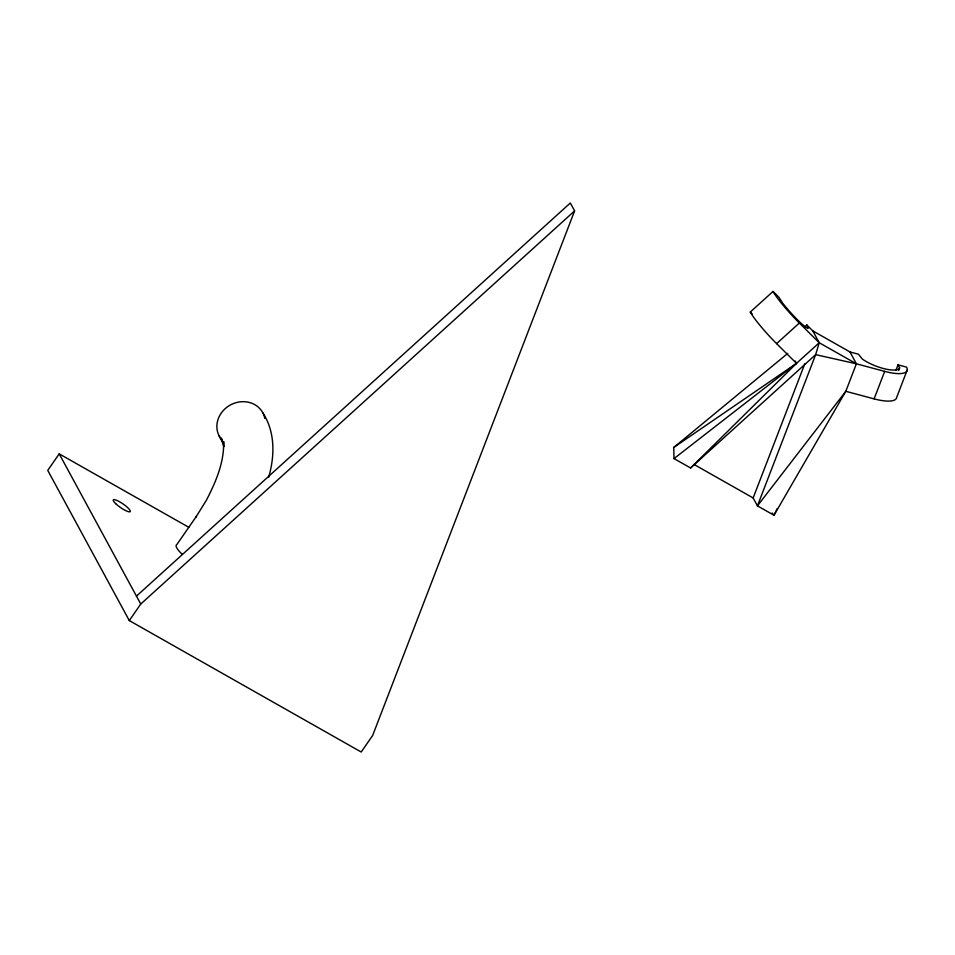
<?xml version="1.0" encoding="UTF-8"?>
<svg xmlns="http://www.w3.org/2000/svg" width="955" height="955" viewBox="0 0 955 955"><rect width="100%" height="100%" fill="white"/><g stroke="black" fill="none" stroke-linecap="round" stroke-linejoin="round"><path stroke-width="1.43" d="M268.606 477.381C274.849 456.204 275.338 432.006 262.876 412.93M812.801 330.884L819.235 342.738L815.666 354.639L757.446 505.864L774.004 515.258L845.808 391.299L856.396 363.807L849.962 351.941L812.801 330.884L806.808 324.951L804.647 326.908M136.458 596.135L570.326 202.985L574.612 210.888L372.653 735.481L361.205 752.015L129.295 620.583L47.75 470.385L59.21 453.852L188.756 527.279M907.25 369.931L896.661 397.423A30.894 9.275 21.1 0 1 874.1 398.88L845.808 391.299L757.446 505.864L753.149 497.961L804.79 363.831M874.1 398.88L884.688 371.388A30.894 9.275 21.1 0 0 906.546 367.126L898.034 364.834L895.909 370.337M898.583 370.552L899.646 367.806L898.034 364.834M777.215 508.597L774.004 515.258L772.141 512.978M899.646 367.806L898.989 368.881A23.099 6.936 21.1 0 1 862.329 359.056L858.473 354.233L849.962 351.941M195.894 517.156L206.423 500.169C215.794 482.024 224.341 462.339 223.625 441.497L223.733 446.785L221.309 438.023L223.184 443.407L219.184 436.041M196.432 516.309L176.83 544.589A24.711 5.276 34.7 0 0 181.975 554.079M129.295 620.583L140.755 604.038L574.612 210.888M787.779 353.374L673.729 447.477L674.027 458.591L690.584 467.974L796.494 363.354L819.235 342.738L856.396 363.807L884.688 371.388M674.027 458.591L796.494 363.354L776.606 343.633A30.894 3.522 47.8 0 1 750.284 312.046L773.025 291.442L779.005 297.375L782.432 302.831A23.099 2.638 47.8 0 0 808.193 328.377L806.808 324.951M776.606 343.633L799.347 323.017L819.235 342.738M690.584 467.974L815.666 354.639L856.396 363.807M673.729 447.477L796.494 363.354L795.205 360.978M694.01 464.44L753.149 497.961M750.284 312.046L752.277 314.028M59.21 453.852L140.755 604.038M221.632 439.658A24.711 22.228 -28.5 0 1 231.408 404.443A24.711 22.228 -28.5 0 1 264.81 418.421M799.347 323.017A30.894 3.522 47.8 0 1 773.025 291.442M115.674 503.643A10.302 2.197 34.7 0 0 130.023 511.773A10.302 2.197 34.7 0 0 119.626 501.781A10.302 2.197 34.7 0 0 115.674 503.643"/></g></svg>
